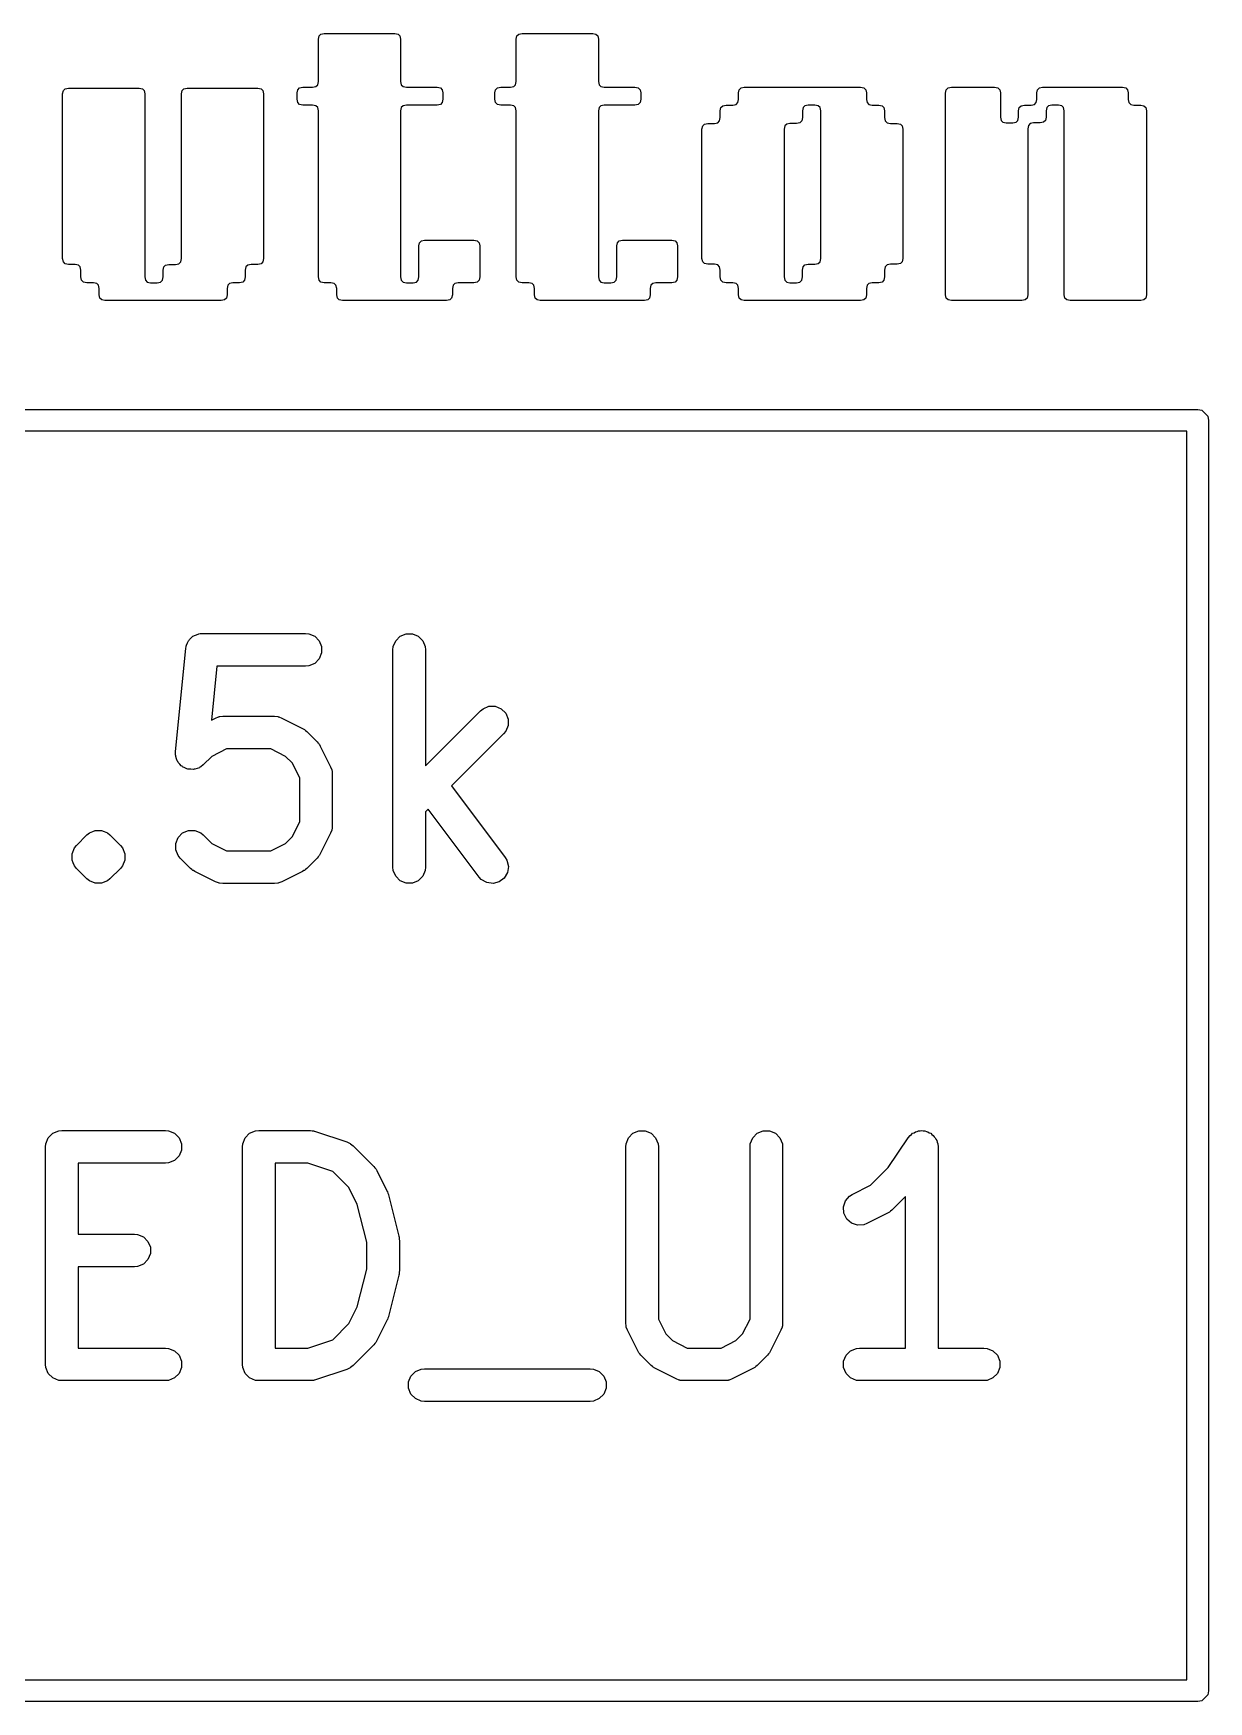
# Model space of a CAD drawing. Header units: millimetres. Extents: x 60 to 220, y -152 to -53.
# Drawn here: x 121.77 to 127.18, y -118.29 to -110.62 of the extents above; entities that cross this region are included whole.
import ezdxf

# ---------------------------------------------------------------- set-up
doc = ezdxf.new("R2010")
doc.units = ezdxf.units.MM
doc.layers.add('F.Silkscreen', color=41, linetype='CONTINUOUS', true_color=0xf2eda1)

msp = doc.modelspace()

# ---------------------------------------------------------------- linework, layer by layer
at = {"layer": 'F.Silkscreen', "linetype": 'CONTINUOUS'}
for p, q in [((123.08822, -110.626961), (123.096589, -110.618578)), ((123.096589, -110.618578), (123.111662, -110.615458)), ((123.111662, -110.615458), (123.436322, -110.615458)), ((123.436322, -110.615458), (123.451395, -110.618578)), ((123.451395, -110.618578), (123.459764, -110.626961)), ((123.99778, -110.626961), (124.006149, -110.618578)), ((124.006149, -110.618578), (124.021222, -110.615458)), ((124.021222, -110.615458), (124.345882, -110.615458)), ((124.345882, -110.615458), (124.360955, -110.618578)), ((124.360955, -110.618578), (124.369325, -110.626961)), ((123.085101, -110.64208), (123.08822, -110.626961)), ((123.085101, -110.836498), (123.085101, -110.64208)), ((123.459764, -110.626961), (123.462883, -110.64208)), ((123.462883, -110.64208), (123.462883, -110.836498)), ((123.994661, -110.64208), (123.99778, -110.626961)), ((123.994661, -110.836498), (123.994661, -110.64208)), ((124.369325, -110.626961), (124.372444, -110.64208)), ((124.372444, -110.64208), (124.372444, -110.836498)), ((123.073612, -110.86), (123.081982, -110.851617)), ((123.081982, -110.851617), (123.085101, -110.836498)), ((123.462883, -110.836498), (123.466002, -110.851617)), ((123.466002, -110.851617), (123.474372, -110.86)), ((123.983173, -110.86), (123.991542, -110.851617)), ((123.991542, -110.851617), (123.994661, -110.836498)), ((124.372444, -110.836498), (124.375563, -110.851617)), ((124.375563, -110.851617), (124.383932, -110.86)), ((121.90956, -110.89359), (121.912676, -110.878511)), ((121.90956, -111.651475), (121.90956, -110.89359)), ((121.912676, -110.878511), (121.921042, -110.870144)), ((121.921042, -110.870144), (121.936121, -110.867028)), ((121.936121, -110.867028), (122.26072, -110.867028)), ((122.26072, -110.867028), (122.275799, -110.870144)), ((122.275799, -110.870144), (122.284166, -110.878511)), ((122.284166, -110.878511), (122.287281, -110.89359)), ((122.287281, -110.89359), (122.287281, -111.735372)), ((122.455198, -110.89359), (122.458314, -110.878511)), ((122.455198, -111.651475), (122.455198, -110.89359)), ((122.458314, -110.878511), (122.466681, -110.870144)), ((122.466681, -110.870144), (122.48176, -110.867028)), ((122.48176, -110.867028), (122.806359, -110.867028)), ((122.806359, -110.867028), (122.821437, -110.870144)), ((122.821437, -110.870144), (122.829804, -110.878511)), ((122.829804, -110.878511), (122.83292, -110.89359)), ((122.83292, -110.89359), (122.83292, -111.651475)), ((122.987159, -110.88956), (122.990273, -110.874567)), ((122.987159, -110.918747), (122.987159, -110.88956)), ((122.990273, -110.933739), (122.987159, -110.918747)), ((122.990273, -110.874567), (122.998651, -110.866231)), ((122.998651, -110.866231), (123.013782, -110.86312)), ((123.013782, -110.86312), (123.058539, -110.86312)), ((123.058539, -110.86312), (123.073612, -110.86)), ((123.474372, -110.86), (123.489445, -110.86312)), ((123.489445, -110.86312), (123.630739, -110.86312)), ((123.630739, -110.86312), (123.64583, -110.866228)), ((123.64583, -110.866228), (123.654191, -110.874562)), ((123.654191, -110.874562), (123.657301, -110.88956)), ((123.657301, -110.918747), (123.654191, -110.933745)), ((123.657301, -110.88956), (123.657301, -110.918747)), ((123.89672, -110.88956), (123.899834, -110.874567)), ((123.89672, -110.918747), (123.89672, -110.88956)), ((123.899834, -110.933739), (123.89672, -110.918747)), ((123.899834, -110.874567), (123.908211, -110.866231)), ((123.908211, -110.866231), (123.923342, -110.86312)), ((123.923342, -110.86312), (123.9681, -110.86312)), ((123.9681, -110.86312), (123.983173, -110.86)), ((124.383932, -110.86), (124.399005, -110.86312)), ((124.399005, -110.86312), (124.5403, -110.86312)), ((124.5403, -110.86312), (124.55539, -110.866228)), ((124.55539, -110.866228), (124.563751, -110.874562)), ((124.563751, -110.874562), (124.566861, -110.88956)), ((124.566861, -110.918747), (124.563751, -110.933745)), ((124.566861, -110.88956), (124.566861, -110.918747)), ((125.013057, -110.933889), (125.016146, -110.919174)), ((125.016146, -110.889132), (125.019234, -110.874417)), ((125.016146, -110.919174), (125.016146, -110.889132)), ((125.019234, -110.874417), (125.027576, -110.866198)), ((125.027576, -110.866198), (125.042707, -110.86312)), ((125.042707, -110.86312), (125.577172, -110.86312)), ((125.577172, -110.86312), (125.592303, -110.866198)), ((125.592303, -110.866198), (125.600644, -110.874417)), ((125.600644, -110.874417), (125.603733, -110.889132)), ((125.603733, -110.889132), (125.603733, -110.919174)), ((125.603733, -110.919174), (125.606826, -110.933884)), ((125.967899, -110.889743), (125.971018, -110.874623)), ((125.967899, -111.817377), (125.967899, -110.889743)), ((125.971018, -110.874623), (125.979387, -110.86624)), ((125.979387, -110.86624), (125.99446, -110.86312)), ((125.99446, -110.86312), (126.193152, -110.86312)), ((126.193152, -110.86312), (126.208283, -110.866198)), ((126.208283, -110.866198), (126.216625, -110.874417)), ((126.216625, -110.874417), (126.219713, -110.889132)), ((126.219713, -110.889132), (126.219713, -111.00124)), ((126.384481, -110.933889), (126.387569, -110.919174)), ((126.387569, -110.889132), (126.390658, -110.874417)), ((126.387569, -110.919174), (126.387569, -110.889132)), ((126.390658, -110.874417), (126.398999, -110.866198)), ((126.398999, -110.866198), (126.414131, -110.86312)), ((126.414131, -110.86312), (126.780739, -110.86312)), ((126.780739, -110.86312), (126.79587, -110.866198)), ((126.79587, -110.866198), (126.804212, -110.874417)), ((126.804212, -110.874417), (126.807301, -110.889132)), ((126.807301, -110.889132), (126.807301, -110.919174)), ((126.807301, -110.919174), (126.810393, -110.933884)), ((122.998651, -110.942075), (122.990273, -110.933739)), ((123.013782, -110.945186), (122.998651, -110.942075)), ((123.058539, -110.945186), (123.013782, -110.945186)), ((123.073607, -110.94831), (123.058539, -110.945186)), ((123.081979, -110.95671), (123.073607, -110.94831)), ((123.085101, -110.971869), (123.081979, -110.95671)), ((123.085101, -111.73525), (123.085101, -110.971869)), ((123.466005, -110.95671), (123.462883, -110.971869)), ((123.462883, -110.971869), (123.462883, -111.73525)), ((123.474377, -110.94831), (123.466005, -110.95671)), ((123.489445, -110.945186), (123.474377, -110.94831)), ((123.630739, -110.945186), (123.489445, -110.945186)), ((123.64583, -110.942078), (123.630739, -110.945186)), ((123.654191, -110.933745), (123.64583, -110.942078)), ((123.908211, -110.942075), (123.899834, -110.933739)), ((123.923342, -110.945186), (123.908211, -110.942075)), ((123.9681, -110.945186), (123.923342, -110.945186)), ((123.983167, -110.94831), (123.9681, -110.945186)), ((123.991539, -110.95671), (123.983167, -110.94831)), ((123.994661, -110.971869), (123.991539, -110.95671)), ((123.994661, -111.73525), (123.994661, -110.971869)), ((124.375566, -110.95671), (124.372444, -110.971869)), ((124.372444, -110.971869), (124.372444, -111.73525)), ((124.383938, -110.94831), (124.375566, -110.95671)), ((124.399005, -110.945186), (124.383938, -110.94831)), ((124.5403, -110.945186), (124.399005, -110.945186)), ((124.55539, -110.942078), (124.5403, -110.945186)), ((124.563751, -110.933745), (124.55539, -110.942078)), ((124.929119, -111.018144), (124.932248, -111.002949)), ((124.932248, -110.97193), (124.935373, -110.95673)), ((124.932248, -111.002949), (124.932248, -110.97193)), ((124.935373, -110.95673), (124.943748, -110.948314)), ((124.943748, -110.948314), (124.95881, -110.945186)), ((124.95881, -110.945186), (124.989584, -110.945186)), ((124.989584, -110.945186), (125.004716, -110.942108)), ((125.004716, -110.942108), (125.013057, -110.933889)), ((125.30997, -111.002949), (125.306845, -111.018149)), ((125.313095, -110.95673), (125.30997, -110.97193)), ((125.30997, -110.97193), (125.30997, -111.002949)), ((125.32147, -110.948314), (125.313095, -110.95673)), ((125.336531, -110.945186), (125.32147, -110.948314)), ((125.367367, -110.945186), (125.336531, -110.945186)), ((125.382428, -110.948314), (125.367367, -110.945186)), ((125.390803, -110.95673), (125.382428, -110.948314)), ((125.393928, -110.97193), (125.390803, -110.95673)), ((125.393928, -111.650681), (125.393928, -110.97193)), ((125.606826, -110.933884), (125.615184, -110.942105)), ((125.615184, -110.942105), (125.630355, -110.945186)), ((125.630355, -110.945186), (125.66113, -110.945186)), ((125.66113, -110.945186), (125.676192, -110.948314)), ((125.676192, -110.948314), (125.684567, -110.95673)), ((125.684567, -110.95673), (125.687691, -110.97193)), ((125.687691, -110.97193), (125.687691, -111.002949)), ((125.687691, -111.002949), (125.690816, -111.018149)), ((126.219713, -111.00124), (126.222802, -111.015955)), ((126.300583, -111.015955), (126.303672, -111.00124)), ((126.303672, -110.971198), (126.30676, -110.956482)), ((126.303672, -111.00124), (126.303672, -110.971198)), ((126.30676, -110.956482), (126.315102, -110.948264)), ((126.315102, -110.948264), (126.330233, -110.945186)), ((126.330233, -110.945186), (126.361008, -110.945186)), ((126.361008, -110.945186), (126.376139, -110.942108)), ((126.376139, -110.942108), (126.384481, -110.933889)), ((126.429579, -111.00124), (126.42649, -111.015955)), ((126.432668, -110.956482), (126.429579, -110.971198)), ((126.429579, -110.971198), (126.429579, -111.00124)), ((126.441009, -110.948264), (126.432668, -110.956482)), ((126.45614, -110.945186), (126.441009, -110.948264)), ((126.486976, -110.945186), (126.45614, -110.945186)), ((126.502043, -110.94831), (126.486976, -110.945186)), ((126.510416, -110.95671), (126.502043, -110.94831)), ((126.513538, -110.971869), (126.510416, -110.95671)), ((126.513538, -111.817316), (126.513538, -110.971869)), ((126.810393, -110.933884), (126.818751, -110.942105)), ((126.818751, -110.942105), (126.833923, -110.945186)), ((126.833923, -110.945186), (126.864698, -110.945186)), ((126.864698, -110.945186), (126.879765, -110.94831)), ((126.879765, -110.94831), (126.888137, -110.95671)), ((126.888137, -110.95671), (126.891259, -110.971869)), ((126.891259, -110.971869), (126.891259, -111.817316)), ((124.84829, -111.056438), (124.851415, -111.041238)), ((124.84829, -111.650681), (124.84829, -111.056438)), ((124.851415, -111.041238), (124.85979, -111.032822)), ((124.85979, -111.032822), (124.874851, -111.029694)), ((124.874851, -111.029694), (124.905626, -111.029694)), ((124.905626, -111.029694), (124.920728, -111.026563)), ((124.920728, -111.026563), (124.929119, -111.018144)), ((125.229136, -111.041238), (125.226011, -111.056438)), ((125.226011, -111.056438), (125.226011, -111.735189)), ((125.237511, -111.032822), (125.229136, -111.041238)), ((125.252573, -111.029694), (125.237511, -111.032822)), ((125.283408, -111.029694), (125.252573, -111.029694)), ((125.29847, -111.026566), (125.283408, -111.029694)), ((125.306845, -111.018149), (125.29847, -111.026566)), ((125.690816, -111.018149), (125.699191, -111.026566)), ((125.699191, -111.026566), (125.714253, -111.029694)), ((125.714253, -111.029694), (125.745027, -111.029694)), ((125.745027, -111.029694), (125.760129, -111.032825)), ((125.760129, -111.032825), (125.768521, -111.041244)), ((125.768521, -111.041244), (125.77165, -111.056438)), ((125.77165, -111.056438), (125.77165, -111.650681)), ((126.222802, -111.015955), (126.231144, -111.024173)), ((126.231144, -111.024173), (126.246275, -111.027251)), ((126.246275, -111.027251), (126.27711, -111.027251)), ((126.27711, -111.027251), (126.292242, -111.024173)), ((126.292242, -111.024173), (126.300583, -111.015955)), ((126.348745, -111.038796), (126.345621, -111.053996)), ((126.345621, -111.053996), (126.345621, -111.817255)), ((126.35712, -111.03038), (126.348745, -111.038796)), ((126.372182, -111.027251), (126.35712, -111.03038)), ((126.403018, -111.027251), (126.372182, -111.027251)), ((126.418149, -111.024173), (126.403018, -111.027251)), ((126.42649, -111.015955), (126.418149, -111.024173)), ((123.546781, -111.59304), (123.549894, -111.578002)), ((123.546781, -111.735434), (123.546781, -111.59304)), ((123.549894, -111.578002), (123.558258, -111.569651)), ((123.558258, -111.569651), (123.573342, -111.56654)), ((123.573342, -111.56654), (123.8, -111.56654)), ((123.8, -111.56654), (123.815125, -111.569654)), ((123.815125, -111.569654), (123.823505, -111.578007)), ((123.823505, -111.578007), (123.826622, -111.59304)), ((123.826622, -111.59304), (123.826622, -111.735434)), ((124.456341, -111.59304), (124.459454, -111.578002)), ((124.456341, -111.735434), (124.456341, -111.59304)), ((124.459454, -111.578002), (124.467818, -111.569651)), ((124.467818, -111.569651), (124.482903, -111.56654)), ((124.482903, -111.56654), (124.70956, -111.56654)), ((124.70956, -111.56654), (124.724685, -111.569654)), ((124.724685, -111.569654), (124.733065, -111.578007)), ((124.733065, -111.578007), (124.736182, -111.59304)), ((124.736182, -111.59304), (124.736182, -111.735434)), ((121.912676, -111.666554), (121.90956, -111.651475)), ((121.921042, -111.674921), (121.912676, -111.666554)), ((121.936121, -111.678036), (121.921042, -111.674921)), ((121.966896, -111.678036), (121.936121, -111.678036)), ((121.982015, -111.681155), (121.966896, -111.678036)), ((121.990398, -111.689525), (121.982015, -111.681155)), ((121.993518, -111.704598), (121.990398, -111.689525)), ((122.37124, -111.704598), (122.374356, -111.689519)), ((122.374356, -111.689519), (122.382722, -111.681152)), ((122.382722, -111.681152), (122.397801, -111.678036)), ((122.397801, -111.678036), (122.428637, -111.678036)), ((122.428637, -111.678036), (122.443716, -111.674921)), ((122.443716, -111.674921), (122.452083, -111.666554)), ((122.452083, -111.666554), (122.455198, -111.651475)), ((122.752081, -111.689525), (122.748961, -111.704598)), ((122.760465, -111.681155), (122.752081, -111.689525)), ((122.775584, -111.678036), (122.760465, -111.681155)), ((122.806359, -111.678036), (122.775584, -111.678036)), ((122.821437, -111.674921), (122.806359, -111.678036)), ((122.829804, -111.666554), (122.821437, -111.674921)), ((122.83292, -111.651475), (122.829804, -111.666554)), ((124.851415, -111.665881), (124.84829, -111.650681)), ((124.85979, -111.674298), (124.851415, -111.665881)), ((124.874851, -111.677426), (124.85979, -111.674298)), ((124.905626, -111.677426), (124.874851, -111.677426)), ((124.920728, -111.680557), (124.905626, -111.677426)), ((124.929119, -111.688976), (124.920728, -111.680557)), ((124.932248, -111.70417), (124.929119, -111.688976)), ((125.30997, -111.70417), (125.313095, -111.68897)), ((125.313095, -111.68897), (125.32147, -111.680554)), ((125.32147, -111.680554), (125.336531, -111.677426)), ((125.336531, -111.677426), (125.367367, -111.677426)), ((125.367367, -111.677426), (125.382428, -111.674298)), ((125.382428, -111.674298), (125.390803, -111.665881)), ((125.390803, -111.665881), (125.393928, -111.650681)), ((125.690816, -111.68897), (125.687691, -111.70417)), ((125.699191, -111.680554), (125.690816, -111.68897)), ((125.714253, -111.677426), (125.699191, -111.680554)), ((125.745027, -111.677426), (125.714253, -111.677426)), ((125.760129, -111.674295), (125.745027, -111.677426)), ((125.768521, -111.665876), (125.760129, -111.674295)), ((125.77165, -111.650681), (125.768521, -111.665876)), ((121.993518, -111.735372), (121.993518, -111.704598)), ((121.996634, -111.750451), (121.993518, -111.735372)), ((122.005001, -111.758818), (121.996634, -111.750451)), ((122.02008, -111.761934), (122.005001, -111.758818)), ((122.050854, -111.761934), (122.02008, -111.761934)), ((122.065986, -111.765012), (122.050854, -111.761934)), ((122.074327, -111.77323), (122.065986, -111.765012)), ((122.077416, -111.787946), (122.074327, -111.77323)), ((122.287281, -111.735372), (122.290397, -111.750451)), ((122.290397, -111.750451), (122.298764, -111.758818)), ((122.298764, -111.758818), (122.313843, -111.761934)), ((122.313843, -111.761934), (122.344678, -111.761934)), ((122.344678, -111.761934), (122.359757, -111.758818)), ((122.359757, -111.758818), (122.368124, -111.750451)), ((122.368124, -111.750451), (122.37124, -111.735372)), ((122.37124, -111.735372), (122.37124, -111.704598)), ((122.668153, -111.77323), (122.665064, -111.787946)), ((122.676494, -111.765012), (122.668153, -111.77323)), ((122.691625, -111.761934), (122.676494, -111.765012)), ((122.7224, -111.761934), (122.691625, -111.761934)), ((122.737479, -111.758818), (122.7224, -111.761934)), ((122.745846, -111.750451), (122.737479, -111.758818)), ((122.748961, -111.735372), (122.745846, -111.750451)), ((122.748961, -111.704598), (122.748961, -111.735372)), ((123.088223, -111.75041), (123.085101, -111.73525)), ((123.096595, -111.75881), (123.088223, -111.75041)), ((123.111662, -111.761934), (123.096595, -111.75881)), ((123.142437, -111.761934), (123.111662, -111.761934)), ((123.157608, -111.765015), (123.142437, -111.761934)), ((123.165966, -111.773236), (123.157608, -111.765015)), ((123.169059, -111.787946), (123.165966, -111.773236)), ((123.462883, -111.73525), (123.466005, -111.75041)), ((123.466005, -111.75041), (123.474377, -111.75881)), ((123.474377, -111.75881), (123.489445, -111.761934)), ((123.489445, -111.761934), (123.520219, -111.761934)), ((123.520219, -111.761934), (123.535304, -111.758822)), ((123.535304, -111.758822), (123.543668, -111.750472)), ((123.543668, -111.750472), (123.546781, -111.735434)), ((123.703803, -111.77323), (123.700715, -111.787946)), ((123.712145, -111.765012), (123.703803, -111.77323)), ((123.727276, -111.761934), (123.712145, -111.765012)), ((123.8, -111.761934), (123.727276, -111.761934)), ((123.815125, -111.758819), (123.8, -111.761934)), ((123.823505, -111.750466), (123.815125, -111.758819)), ((123.826622, -111.735434), (123.823505, -111.750466)), ((123.997783, -111.75041), (123.994661, -111.73525)), ((124.006155, -111.75881), (123.997783, -111.75041)), ((124.021222, -111.761934), (124.006155, -111.75881)), ((124.051997, -111.761934), (124.021222, -111.761934)), ((124.067169, -111.765015), (124.051997, -111.761934)), ((124.075527, -111.773236), (124.067169, -111.765015)), ((124.07862, -111.787946), (124.075527, -111.773236)), ((124.372444, -111.73525), (124.375566, -111.75041)), ((124.375566, -111.75041), (124.383938, -111.75881)), ((124.383938, -111.75881), (124.399005, -111.761934)), ((124.399005, -111.761934), (124.42978, -111.761934)), ((124.42978, -111.761934), (124.444864, -111.758822)), ((124.444864, -111.758822), (124.453228, -111.750472)), ((124.453228, -111.750472), (124.456341, -111.735434)), ((124.613364, -111.77323), (124.610275, -111.787946)), ((124.621705, -111.765012), (124.613364, -111.77323)), ((124.636837, -111.761934), (124.621705, -111.765012)), ((124.70956, -111.761934), (124.636837, -111.761934)), ((124.724685, -111.758819), (124.70956, -111.761934)), ((124.733065, -111.750466), (124.724685, -111.758819)), ((124.736182, -111.735434), (124.733065, -111.750466)), ((124.932248, -111.735189), (124.932248, -111.70417)), ((124.935373, -111.750389), (124.932248, -111.735189)), ((124.943748, -111.758806), (124.935373, -111.750389)), ((124.95881, -111.761934), (124.943748, -111.758806)), ((124.989584, -111.761934), (124.95881, -111.761934)), ((125.004716, -111.765012), (124.989584, -111.761934)), ((125.013057, -111.77323), (125.004716, -111.765012)), ((125.016146, -111.787946), (125.013057, -111.77323)), ((125.226011, -111.735189), (125.229136, -111.750389)), ((125.229136, -111.750389), (125.237511, -111.758806)), ((125.237511, -111.758806), (125.252573, -111.761934)), ((125.252573, -111.761934), (125.283408, -111.761934)), ((125.283408, -111.761934), (125.29847, -111.758806)), ((125.29847, -111.758806), (125.306845, -111.750389)), ((125.306845, -111.750389), (125.30997, -111.735189)), ((125.30997, -111.735189), (125.30997, -111.70417)), ((125.606826, -111.773236), (125.603733, -111.787946)), ((125.615184, -111.765015), (125.606826, -111.773236)), ((125.630355, -111.761934), (125.615184, -111.765015)), ((125.66113, -111.761934), (125.630355, -111.761934)), ((125.676192, -111.758806), (125.66113, -111.761934)), ((125.684567, -111.750389), (125.676192, -111.758806)), ((125.687691, -111.735189), (125.684567, -111.750389)), ((125.687691, -111.70417), (125.687691, -111.735189)), ((122.077416, -111.817988), (122.077416, -111.787946)), ((122.080508, -111.832697), (122.077416, -111.817988)), ((122.088866, -111.840918), (122.080508, -111.832697)), ((122.104038, -111.844), (122.088866, -111.840918)), ((122.638442, -111.844), (122.104038, -111.844)), ((122.653613, -111.840918), (122.638442, -111.844)), ((122.661971, -111.832697), (122.653613, -111.840918)), ((122.665064, -111.817988), (122.661971, -111.832697)), ((122.665064, -111.787946), (122.665064, -111.817988)), ((123.169059, -111.817988), (123.169059, -111.787946)), ((123.172148, -111.832703), (123.169059, -111.817988)), ((123.180489, -111.840921), (123.172148, -111.832703)), ((123.195621, -111.844), (123.180489, -111.840921)), ((123.674153, -111.844), (123.195621, -111.844)), ((123.689285, -111.840921), (123.674153, -111.844)), ((123.697626, -111.832703), (123.689285, -111.840921)), ((123.700715, -111.817988), (123.697626, -111.832703)), ((123.700715, -111.787946), (123.700715, -111.817988)), ((124.07862, -111.817988), (124.07862, -111.787946)), ((124.081708, -111.832703), (124.07862, -111.817988)), ((124.09005, -111.840921), (124.081708, -111.832703)), ((124.105181, -111.844), (124.09005, -111.840921)), ((124.583714, -111.844), (124.105181, -111.844)), ((124.598845, -111.840921), (124.583714, -111.844)), ((124.607187, -111.832703), (124.598845, -111.840921)), ((124.610275, -111.817988), (124.607187, -111.832703)), ((124.610275, -111.787946), (124.610275, -111.817988)), ((125.016146, -111.817988), (125.016146, -111.787946)), ((125.019234, -111.832703), (125.016146, -111.817988)), ((125.027576, -111.840921), (125.019234, -111.832703)), ((125.042707, -111.844), (125.027576, -111.840921)), ((125.577172, -111.844), (125.042707, -111.844)), ((125.592303, -111.840921), (125.577172, -111.844)), ((125.600644, -111.832703), (125.592303, -111.840921)), ((125.603733, -111.817988), (125.600644, -111.832703)), ((125.603733, -111.787946), (125.603733, -111.817988)), ((125.971018, -111.832496), (125.967899, -111.817377)), ((125.979387, -111.840879), (125.971018, -111.832496)), ((125.99446, -111.844), (125.979387, -111.840879)), ((126.319059, -111.844), (125.99446, -111.844)), ((126.334121, -111.840871), (126.319059, -111.844)), ((126.342496, -111.832455), (126.334121, -111.840871)), ((126.345621, -111.817255), (126.342496, -111.832455)), ((126.516659, -111.832476), (126.513538, -111.817316)), ((126.525032, -111.840875), (126.516659, -111.832476)), ((126.540099, -111.844), (126.525032, -111.840875)), ((126.864698, -111.844), (126.540099, -111.844)), ((126.879765, -111.840875), (126.864698, -111.844)), ((126.888137, -111.832476), (126.879765, -111.840875)), ((126.891259, -111.817316), (126.888137, -111.832476)), ((116.586, -112.345), (127.127, -112.345)), ((127.127, -112.345), (127.146134, -112.348806)), ((127.146134, -112.348806), (127.173194, -112.375866)), ((127.173194, -112.375866), (127.177, -112.395)), ((127.077, -112.445), (116.636, -112.445)), ((127.077, -118.187), (127.077, -112.445)), ((127.177, -112.395), (127.177, -118.237)), ((122.512048, -113.386213), (122.514972, -113.383822)), ((122.514972, -113.383822), (122.525469, -113.380654)), ((122.525469, -113.380654), (122.535596, -113.37646)), ((122.535596, -113.37646), (122.541201, -113.375907)), ((122.541201, -113.375907), (122.542988, -113.375369)), ((122.542988, -113.375369), (122.544816, -113.375551)), ((122.544816, -113.375551), (122.550228, -113.375019)), ((122.550228, -113.375019), (123.026418, -113.375019)), ((123.026418, -113.375019), (123.04105, -113.37646)), ((123.04105, -113.37646), (123.068086, -113.387659)), ((123.460941, -113.387659), (123.487977, -113.37646)), ((123.487977, -113.37646), (123.517241, -113.37646)), ((123.517241, -113.37646), (123.544277, -113.387659)), ((122.427981, -113.918746), (122.4756, -113.442556)), ((122.4756, -113.442556), (122.476669, -113.437223)), ((122.476669, -113.435387), (122.477382, -113.433664)), ((122.476669, -113.437223), (122.476669, -113.435387)), ((122.477382, -113.433664), (122.47849, -113.42814)), ((122.47849, -113.42814), (122.483672, -113.41848)), ((122.483672, -113.41848), (122.487868, -113.408351)), ((122.487868, -113.408351), (122.490539, -113.405679)), ((122.490539, -113.405679), (122.492324, -113.402353)), ((122.492324, -113.402353), (122.500806, -113.395412)), ((122.500806, -113.395412), (122.50856, -113.387659)), ((122.50856, -113.387659), (122.512048, -113.386213)), ((123.068086, -113.387659), (123.088778, -113.408351)), ((123.088778, -113.408351), (123.099977, -113.435387)), ((123.099977, -113.435387), (123.099977, -113.464651)), ((123.427609, -113.450019), (123.42905, -113.435387)), ((123.427609, -114.450019), (123.427609, -113.450019)), ((123.42905, -113.435387), (123.440249, -113.408351)), ((123.440249, -113.408351), (123.460941, -113.387659)), ((123.544277, -113.387659), (123.564969, -113.408351)), ((123.564969, -113.408351), (123.576168, -113.435387)), ((123.576168, -113.435387), (123.577609, -113.450019)), ((123.577609, -113.450019), (123.577609, -113.983238)), ((122.618102, -113.525019), (122.593283, -113.773209)), ((123.026418, -113.525019), (122.618102, -113.525019)), ((123.04105, -113.523578), (123.026418, -113.525019)), ((123.068086, -113.512379), (123.04105, -113.523578)), ((123.088778, -113.491687), (123.068086, -113.512379)), ((123.099977, -113.464651), (123.088778, -113.491687)), ((122.593283, -113.773209), (122.611925, -113.763889)), ((122.611925, -113.763889), (122.625656, -113.758634)), ((122.625656, -113.758634), (122.628345, -113.758442)), ((122.628345, -113.758442), (122.630834, -113.757412)), ((122.630834, -113.757412), (122.645466, -113.755971)), ((122.645466, -113.755971), (122.883561, -113.755971)), ((122.883561, -113.755971), (122.898193, -113.757412)), ((122.898193, -113.757412), (122.900682, -113.758443)), ((122.900682, -113.758443), (122.90337, -113.758634)), ((122.90337, -113.758634), (122.917102, -113.763889)), ((122.917102, -113.763889), (123.01234, -113.811508)), ((123.577609, -113.983238), (123.830528, -113.730319)), ((123.830528, -113.730319), (123.841893, -113.720992)), ((123.841893, -113.720992), (123.868929, -113.709793)), ((123.868929, -113.709793), (123.898192, -113.709793)), ((123.898192, -113.709793), (123.925228, -113.720992)), ((123.925228, -113.720992), (123.945921, -113.741685)), ((123.945921, -113.741685), (123.95712, -113.768721)), ((123.95712, -113.768721), (123.95712, -113.797984)), ((123.01234, -113.811508), (123.018639, -113.815472)), ((123.018639, -113.815472), (123.020467, -113.81623)), ((123.020467, -113.81623), (123.022523, -113.817918)), ((123.022523, -113.817918), (123.024783, -113.81934)), ((123.024783, -113.81934), (123.026082, -113.820838)), ((123.026082, -113.820838), (123.031832, -113.825557)), ((123.031832, -113.825557), (123.079451, -113.873176)), ((123.936594, -113.836385), (123.696875, -114.076103)), ((123.945921, -113.82502), (123.936594, -113.836385)), ((123.95712, -113.797984), (123.945921, -113.82502)), ((122.427959, -113.933449), (122.427981, -113.918746)), ((122.663171, -113.905971), (122.594655, -113.940229)), ((122.865856, -113.905971), (122.663171, -113.905971)), ((122.934372, -113.940229), (122.865856, -113.905971)), ((123.079451, -113.873176), (123.084169, -113.878925)), ((123.084169, -113.878925), (123.085668, -113.880225)), ((123.085668, -113.880225), (123.087089, -113.882484)), ((123.087089, -113.882484), (123.088778, -113.884541)), ((123.088778, -113.884541), (123.089535, -113.886368)), ((123.089535, -113.886368), (123.0935, -113.892668)), ((123.0935, -113.892668), (123.141119, -113.987906)), ((122.42905, -113.937064), (122.427959, -113.933449)), ((122.42905, -113.94084), (122.42905, -113.937064)), ((122.433244, -113.950965), (122.42905, -113.94084)), ((122.436412, -113.961465), (122.433244, -113.950965)), ((122.438803, -113.964388), (122.436412, -113.961465)), ((122.440249, -113.967877), (122.438803, -113.964388)), ((122.448002, -113.97563), (122.440249, -113.967877)), ((122.454943, -113.984113), (122.448002, -113.97563)), ((122.458269, -113.985897), (122.454943, -113.984113)), ((122.460941, -113.988569), (122.458269, -113.985897)), ((122.471068, -113.992764), (122.460941, -113.988569)), ((122.48073, -113.997947), (122.471068, -113.992764)), ((122.484489, -113.998322), (122.48073, -113.997947)), ((122.487978, -113.999768), (122.484489, -113.998322)), ((122.527365, -113.995573), (122.51724, -113.999768)), ((122.537865, -113.992406), (122.527365, -113.995573)), ((122.540788, -113.990014), (122.537865, -113.992406)), ((122.544277, -113.988569), (122.540788, -113.990014)), ((122.555642, -113.979242), (122.544277, -113.988569)), ((122.594655, -113.940229), (122.555642, -113.979242)), ((122.964779, -113.970636), (122.934372, -113.940229)), ((122.999037, -114.039152), (122.964779, -113.970636)), ((123.141119, -113.987906), (123.146374, -114.001637)), ((122.498939, -113.999768), (122.487978, -113.999768)), ((122.509849, -114.000859), (122.498939, -113.999768)), ((122.513465, -113.999768), (122.509849, -114.000859)), ((122.51724, -113.999768), (122.513465, -113.999768)), ((122.999037, -114.241837), (122.999037, -114.039152)), ((123.146374, -114.001637), (123.146565, -114.004326)), ((123.146565, -114.004326), (123.147596, -114.006815)), ((123.147596, -114.006815), (123.149037, -114.021447)), ((123.149037, -114.021447), (123.149037, -114.259542)), ((123.696875, -114.076103), (123.943561, -114.405019)), ((123.589732, -114.183246), (123.577609, -114.19537)), ((123.577609, -114.19537), (123.577609, -114.450019)), ((123.823561, -114.495019), (123.589732, -114.183246)), ((121.973385, -114.349368), (122.021004, -114.301748)), ((122.021004, -114.301748), (122.03237, -114.29242)), ((122.03237, -114.29242), (122.032371, -114.292419)), ((122.032371, -114.292419), (122.048208, -114.285859)), ((122.048208, -114.285859), (122.059406, -114.281221)), ((122.059406, -114.281221), (122.088669, -114.281221)), ((122.088669, -114.281221), (122.08867, -114.281221)), ((122.08867, -114.281221), (122.099868, -114.285859)), ((122.099868, -114.285859), (122.115705, -114.292419)), ((122.115705, -114.292419), (122.115706, -114.29242)), ((122.115706, -114.29242), (122.127072, -114.301748)), ((122.127072, -114.301748), (122.17469, -114.349367)), ((122.440249, -114.313112), (122.460942, -114.292419)), ((122.460942, -114.292419), (122.487978, -114.281221)), ((122.487978, -114.281221), (122.517241, -114.281221)), ((122.517241, -114.281221), (122.544277, -114.29242)), ((122.544277, -114.29242), (122.555643, -114.301748)), ((122.555643, -114.301748), (122.594655, -114.340761)), ((122.964778, -114.310353), (122.999037, -114.241837)), ((123.141119, -114.293083), (123.0935, -114.388321)), ((123.146374, -114.279352), (123.141119, -114.293083)), ((123.146565, -114.276662), (123.146374, -114.279352)), ((123.147596, -114.274174), (123.146565, -114.276662)), ((123.149037, -114.259542), (123.147596, -114.274174)), ((121.95286, -114.387769), (121.964058, -114.360733)), ((121.964058, -114.360733), (121.973385, -114.349368)), ((122.17469, -114.349367), (122.184018, -114.360733)), ((122.184018, -114.360733), (122.19517, -114.387659)), ((122.42905, -114.340148), (122.440249, -114.313112)), ((122.42905, -114.369411), (122.42905, -114.340148)), ((122.440248, -114.396447), (122.42905, -114.369411)), ((122.594655, -114.340761), (122.663171, -114.375019)), ((122.663171, -114.375019), (122.865856, -114.375019)), ((122.865856, -114.375019), (122.934371, -114.340761)), ((122.934371, -114.340761), (122.964778, -114.310353)), ((121.95286, -114.417032), (121.95286, -114.387769)), ((121.957897, -114.429191), (121.95286, -114.417032)), ((121.964059, -114.444068), (121.957897, -114.429191)), ((121.973386, -114.455433), (121.964059, -114.444068)), ((122.021005, -114.503052), (121.973386, -114.455433)), ((122.17469, -114.455433), (122.127071, -114.503052)), ((122.184017, -114.444068), (122.17469, -114.455433)), ((122.195216, -114.417032), (122.184017, -114.444068)), ((122.19517, -114.387659), (122.195216, -114.387769)), ((122.195216, -114.387769), (122.195216, -114.417032)), ((122.449575, -114.407812), (122.440248, -114.396447)), ((122.497194, -114.455432), (122.449575, -114.407812)), ((122.502943, -114.46015), (122.497194, -114.455432)), ((123.031833, -114.455432), (123.026083, -114.46015)), ((123.079451, -114.407813), (123.031833, -114.455432)), ((123.084169, -114.402063), (123.079451, -114.407813)), ((123.085668, -114.400764), (123.084169, -114.402063)), ((123.087089, -114.398505), (123.085668, -114.400764)), ((123.088779, -114.396447), (123.087089, -114.398505)), ((123.089536, -114.394617), (123.088779, -114.396447)), ((123.0935, -114.388321), (123.089536, -114.394617)), ((123.42905, -114.464651), (123.427609, -114.450019)), ((123.577609, -114.450019), (123.576168, -114.464651)), ((123.943561, -114.405019), (123.951188, -114.417589)), ((123.951188, -114.417589), (123.95845, -114.445938)), ((123.95845, -114.445938), (123.954311, -114.474906)), ((122.03237, -114.512379), (122.021005, -114.503052)), ((122.059406, -114.523578), (122.03237, -114.512379)), ((122.059407, -114.523578), (122.059406, -114.523578)), ((122.088669, -114.523578), (122.059407, -114.523578)), ((122.08867, -114.523578), (122.088669, -114.523578)), ((122.115706, -114.512379), (122.08867, -114.523578)), ((122.127071, -114.503052), (122.115706, -114.512379)), ((122.504244, -114.46165), (122.502943, -114.46015)), ((122.506503, -114.463072), (122.504244, -114.46165)), ((122.50856, -114.46476), (122.506503, -114.463072)), ((122.510387, -114.465517), (122.50856, -114.46476)), ((122.516687, -114.469482), (122.510387, -114.465517)), ((122.611925, -114.517101), (122.516687, -114.469482)), ((122.625656, -114.522356), (122.611925, -114.517101)), ((122.628345, -114.522547), (122.625656, -114.522356)), ((122.630834, -114.523578), (122.628345, -114.522547)), ((122.645466, -114.525019), (122.630834, -114.523578)), ((122.883561, -114.525019), (122.645466, -114.525019)), ((122.898193, -114.523578), (122.883561, -114.525019)), ((122.900682, -114.522546), (122.898193, -114.523578)), ((122.90337, -114.522356), (122.900682, -114.522546)), ((122.917102, -114.517101), (122.90337, -114.522356)), ((123.01234, -114.469482), (122.917102, -114.517101)), ((123.018639, -114.465517), (123.01234, -114.469482)), ((123.020467, -114.46476), (123.018639, -114.465517)), ((123.022523, -114.463072), (123.020467, -114.46476)), ((123.024783, -114.46165), (123.022523, -114.463072)), ((123.026083, -114.46015), (123.024783, -114.46165)), ((123.440249, -114.491687), (123.42905, -114.464651)), ((123.460941, -114.512379), (123.440249, -114.491687)), ((123.487977, -114.523578), (123.460941, -114.512379)), ((123.517241, -114.523578), (123.487977, -114.523578)), ((123.544277, -114.512379), (123.517241, -114.523578)), ((123.564969, -114.491687), (123.544277, -114.512379)), ((123.576168, -114.464651), (123.564969, -114.491687)), ((123.833493, -114.50586), (123.823561, -114.495019)), ((123.858674, -114.52077), (123.833493, -114.50586)), ((123.887643, -114.524908), (123.858674, -114.52077)), ((123.915991, -114.517646), (123.887643, -114.524908)), ((123.939402, -114.500087), (123.915991, -114.517646)), ((123.954311, -114.474906), (123.939402, -114.500087)), ((121.843564, -115.694351), (121.864256, -115.673659)), ((121.864256, -115.673659), (121.891292, -115.66246)), ((121.891292, -115.66246), (121.905924, -115.661019)), ((121.905924, -115.661019), (122.382114, -115.661019)), ((122.382114, -115.661019), (122.396746, -115.66246)), ((122.396746, -115.66246), (122.423782, -115.673659)), ((122.423782, -115.673659), (122.444474, -115.694351)), ((122.748326, -115.694351), (122.769018, -115.673659)), ((122.769018, -115.673659), (122.796054, -115.66246)), ((122.796054, -115.66246), (122.810686, -115.661019)), ((122.810686, -115.661019), (123.048781, -115.661019)), ((123.048781, -115.661019), (123.056186, -115.661748)), ((123.056186, -115.661748), (123.058161, -115.661608)), ((123.058161, -115.661608), (123.060758, -115.662198)), ((123.060758, -115.662198), (123.063413, -115.66246)), ((123.063413, -115.66246), (123.065244, -115.663218)), ((123.065244, -115.663218), (123.072498, -115.664868)), ((123.072498, -115.664868), (123.215355, -115.712487)), ((124.510231, -115.694351), (124.530923, -115.673659)), ((124.530923, -115.673659), (124.557959, -115.66246)), ((124.557959, -115.66246), (124.587223, -115.66246)), ((124.587223, -115.66246), (124.614259, -115.673659)), ((124.614259, -115.673659), (124.634951, -115.694351)), ((125.081659, -115.694351), (125.102351, -115.673659)), ((125.102351, -115.673659), (125.129387, -115.66246)), ((125.129387, -115.66246), (125.158651, -115.66246)), ((125.158651, -115.66246), (125.185687, -115.673659)), ((125.185687, -115.673659), (125.206379, -115.694351)), ((125.795996, -115.694299), (125.805217, -115.683041)), ((125.805217, -115.683041), (125.811386, -115.678909)), ((125.811386, -115.678909), (125.816637, -115.673659)), ((125.816637, -115.673659), (125.823426, -115.670846)), ((125.823426, -115.670846), (125.829532, -115.666758)), ((125.829532, -115.666758), (125.836812, -115.665301)), ((125.836812, -115.665301), (125.843673, -115.66246)), ((125.843673, -115.66246), (125.851021, -115.66246)), ((125.851021, -115.66246), (125.858226, -115.661019)), ((125.858226, -115.661019), (125.86551, -115.66246)), ((125.86551, -115.66246), (125.872937, -115.66246)), ((125.872937, -115.66246), (125.879725, -115.665272)), ((125.879725, -115.665272), (125.886934, -115.666698)), ((125.886934, -115.666698), (125.893113, -115.670817)), ((125.893113, -115.670817), (125.899973, -115.673659)), ((125.899973, -115.673659), (125.905166, -115.678852)), ((125.905166, -115.678852), (125.911283, -115.68293)), ((125.911283, -115.68293), (125.915416, -115.689102)), ((121.830924, -115.736019), (121.832365, -115.721387)), ((121.830924, -116.736019), (121.830924, -115.736019)), ((121.832365, -115.721387), (121.843564, -115.694351)), ((122.444474, -115.694351), (122.455673, -115.721387)), ((122.455673, -115.750651), (122.444474, -115.777687)), ((122.455673, -115.721387), (122.455673, -115.750651)), ((122.735686, -115.736019), (122.737127, -115.721387)), ((122.735686, -116.736019), (122.735686, -115.736019)), ((122.737127, -115.721387), (122.748326, -115.694351)), ((123.215355, -115.712487), (123.22878, -115.718481)), ((123.22878, -115.718481), (123.230815, -115.720246)), ((123.230815, -115.720246), (123.233306, -115.721278)), ((123.233306, -115.721278), (123.244671, -115.730605)), ((123.244671, -115.730605), (123.339909, -115.825843)), ((124.497591, -115.736019), (124.499032, -115.721387)), ((124.497591, -116.545542), (124.497591, -115.736019)), ((124.499032, -115.721387), (124.510231, -115.694351)), ((124.634951, -115.694351), (124.64615, -115.721387)), ((124.64615, -115.721387), (124.647591, -115.736019)), ((124.647591, -115.736019), (124.647591, -116.527837)), ((125.069019, -115.736019), (125.07046, -115.721387)), ((125.069019, -116.527837), (125.069019, -115.736019)), ((125.07046, -115.721387), (125.081659, -115.694351)), ((125.206379, -115.694351), (125.217578, -115.721387)), ((125.217578, -115.721387), (125.219019, -115.736019)), ((125.219019, -115.736019), (125.219019, -116.545542)), ((125.704781, -115.831096), (125.795901, -115.694416)), ((125.795901, -115.694416), (125.795935, -115.694373)), ((125.795935, -115.694373), (125.795945, -115.694351)), ((125.795945, -115.694351), (125.795996, -115.694299)), ((125.915416, -115.689102), (125.920665, -115.694351)), ((125.920665, -115.694351), (125.923476, -115.701138)), ((125.923476, -115.701138), (125.927566, -115.707245)), ((125.927566, -115.707245), (125.929022, -115.714526)), ((125.929022, -115.714526), (125.931864, -115.721387)), ((125.931864, -115.721387), (125.933289, -115.735863)), ((125.933289, -115.735863), (125.933305, -115.73594)), ((125.933305, -115.73594), (125.933299, -115.735966)), ((125.933299, -115.735966), (125.933305, -115.736019)), ((125.933305, -115.736019), (125.933305, -116.661019)), ((122.382114, -115.811019), (121.980924, -115.811019)), ((121.980924, -115.811019), (121.980924, -116.137209)), ((122.396746, -115.809578), (122.382114, -115.811019)), ((122.423782, -115.798379), (122.396746, -115.809578)), ((122.444474, -115.777687), (122.423782, -115.798379)), ((123.036611, -115.811019), (122.885686, -115.811019)), ((122.885686, -115.811019), (122.885686, -116.661019)), ((123.151124, -115.84919), (123.036611, -115.811019)), ((123.339909, -115.825843), (123.344629, -115.831593)), ((123.344629, -115.831593), (123.346126, -115.832892)), ((123.346126, -115.832892), (123.347545, -115.835146)), ((123.347545, -115.835146), (123.349237, -115.837208)), ((123.349237, -115.837208), (123.349995, -115.83904)), ((123.349995, -115.83904), (123.353958, -115.845335)), ((125.623402, -115.912475), (125.704781, -115.831096)), ((123.225237, -115.923303), (123.151124, -115.84919)), ((123.353958, -115.845335), (123.401577, -115.940573)), ((125.53905, -115.954651), (125.623402, -115.912475)), ((123.26373, -116.00029), (123.225237, -115.923303)), ((123.401577, -115.940573), (123.401986, -115.941642)), ((123.401986, -115.941642), (123.402309, -115.942078)), ((123.402309, -115.942078), (123.404495, -115.948197)), ((123.404495, -115.948197), (123.406832, -115.954304)), ((123.406832, -115.954304), (123.40687, -115.954844)), ((123.40687, -115.954844), (123.407256, -115.955924)), ((123.407256, -115.955924), (123.454875, -116.1464)), ((125.49818, -116.012352), (125.507434, -115.984591)), ((125.507434, -115.984591), (125.526607, -115.962483)), ((125.526607, -115.962483), (125.53905, -115.954651)), ((125.783305, -115.964704), (125.720862, -116.027147)), ((125.783305, -116.661019), (125.783305, -115.964704)), ((123.307114, -116.173824), (123.26373, -116.00029)), ((125.500254, -116.041542), (125.49818, -116.012352)), ((125.513341, -116.067717), (125.500254, -116.041542)), ((125.535449, -116.08689), (125.513341, -116.067717)), ((125.70137, -116.041196), (125.606132, -116.088815)), ((125.707669, -116.037231), (125.70137, -116.041196)), ((125.709497, -116.036474), (125.707669, -116.037231)), ((125.711553, -116.034785), (125.709497, -116.036474)), ((125.713813, -116.033364), (125.711553, -116.034785)), ((125.715112, -116.031865), (125.713813, -116.033364)), ((125.720862, -116.027147), (125.715112, -116.031865)), ((121.980924, -116.137209), (122.239257, -116.137209)), ((122.239257, -116.137209), (122.253889, -116.13865)), ((122.253889, -116.13865), (122.280925, -116.149849)), ((123.454875, -116.1464), (123.45525, -116.148936)), ((125.56321, -116.096144), (125.535449, -116.08689)), ((125.5924, -116.09407), (125.56321, -116.096144)), ((125.606132, -116.088815), (125.5924, -116.09407)), ((122.280925, -116.149849), (122.301617, -116.170541)), ((122.301617, -116.170541), (122.312816, -116.197577)), ((122.312816, -116.197577), (122.312816, -116.226841)), ((123.307114, -116.298213), (123.307114, -116.173824)), ((123.45525, -116.148936), (123.455673, -116.149958)), ((123.455673, -116.149958), (123.456215, -116.15547)), ((123.456215, -116.15547), (123.457025, -116.160944)), ((123.457025, -116.160944), (123.456862, -116.162036)), ((123.456862, -116.162036), (123.457114, -116.16459)), ((123.457114, -116.16459), (123.457114, -116.307447)), ((122.239257, -116.287209), (121.980924, -116.287209)), ((121.980924, -116.287209), (121.980924, -116.661019)), ((122.253889, -116.285768), (122.239257, -116.287209)), ((122.280925, -116.274569), (122.253889, -116.285768)), ((122.301617, -116.253877), (122.280925, -116.274569)), ((122.312816, -116.226841), (122.301617, -116.253877)), ((123.26373, -116.471747), (123.307114, -116.298213)), ((123.454875, -116.325637), (123.407256, -116.516113)), ((123.45525, -116.3231), (123.454875, -116.325637)), ((123.455673, -116.322079), (123.45525, -116.3231)), ((123.456215, -116.316566), (123.455673, -116.322079)), ((123.457025, -116.311093), (123.456215, -116.316566)), ((123.457114, -116.307447), (123.456862, -116.31)), ((123.456862, -116.31), (123.457025, -116.311093)), ((123.225236, -116.548734), (123.26373, -116.471747)), ((123.401986, -116.530394), (123.401577, -116.531464)), ((123.402309, -116.529959), (123.401986, -116.530394)), ((123.404501, -116.523822), (123.402309, -116.529959)), ((123.406832, -116.517733), (123.404501, -116.523822)), ((123.40687, -116.517192), (123.406832, -116.517733)), ((123.407256, -116.516113), (123.40687, -116.517192)), ((124.647591, -116.527837), (124.681849, -116.596353)), ((125.03476, -116.596353), (125.069019, -116.527837)), ((123.151124, -116.622847), (123.225236, -116.548734)), ((123.401577, -116.531464), (123.353958, -116.626702)), ((124.499032, -116.560174), (124.497591, -116.545542)), ((124.500063, -116.562663), (124.499032, -116.560174)), ((124.500254, -116.565351), (124.500063, -116.562663)), ((124.505509, -116.579083), (124.500254, -116.565351)), ((124.553128, -116.674321), (124.505509, -116.579083)), ((124.681849, -116.596353), (124.712256, -116.626761)), ((125.004353, -116.626761), (125.03476, -116.596353)), ((125.211101, -116.579083), (125.163482, -116.674321)), ((125.216356, -116.565352), (125.211101, -116.579083)), ((125.216547, -116.562662), (125.216356, -116.565352)), ((125.217578, -116.560174), (125.216547, -116.562662)), ((125.219019, -116.545542), (125.217578, -116.560174)), ((121.980924, -116.661019), (122.382114, -116.661019)), ((122.382114, -116.661019), (122.396746, -116.66246)), ((122.396746, -116.66246), (122.423782, -116.673659)), ((122.423782, -116.673659), (122.444474, -116.694351)), ((122.885686, -116.661019), (123.036611, -116.661019)), ((123.036611, -116.661019), (123.151124, -116.622847)), ((123.33991, -116.646193), (123.244671, -116.741433)), ((123.344627, -116.640444), (123.33991, -116.646193)), ((123.346126, -116.639145), (123.344627, -116.640444)), ((123.347547, -116.636886), (123.346126, -116.639145)), ((123.349237, -116.634828), (123.347547, -116.636886)), ((123.349994, -116.632998), (123.349237, -116.634828)), ((123.353958, -116.626702), (123.349994, -116.632998)), ((124.557091, -116.680617), (124.553128, -116.674321)), ((124.557849, -116.682447), (124.557091, -116.680617)), ((124.559538, -116.684505), (124.557849, -116.682447)), ((124.712256, -116.626761), (124.780772, -116.661019)), ((124.780772, -116.661019), (124.935838, -116.661019)), ((124.935838, -116.661019), (125.004353, -116.626761)), ((125.158761, -116.682447), (125.157071, -116.684505)), ((125.159518, -116.680617), (125.158761, -116.682447)), ((125.163482, -116.674321), (125.159518, -116.680617)), ((125.510231, -116.694351), (125.530923, -116.673659)), ((125.530923, -116.673659), (125.557959, -116.66246)), ((125.557959, -116.66246), (125.572591, -116.661019)), ((125.572591, -116.661019), (125.783305, -116.661019)), ((125.933305, -116.661019), (126.144019, -116.661019)), ((126.144019, -116.661019), (126.158651, -116.66246)), ((126.158651, -116.66246), (126.185687, -116.673659)), ((126.185687, -116.673659), (126.206379, -116.694351)), ((121.832365, -116.750651), (121.830924, -116.736019)), ((121.843564, -116.777687), (121.832365, -116.750651)), ((122.444474, -116.694351), (122.455673, -116.721387)), ((122.455673, -116.750651), (122.444474, -116.777687)), ((122.455673, -116.721387), (122.455673, -116.750651)), ((122.737127, -116.750651), (122.735686, -116.736019)), ((122.748326, -116.777687), (122.737127, -116.750651)), ((123.215355, -116.759551), (123.072498, -116.80717)), ((123.22878, -116.753557), (123.215355, -116.759551)), ((123.230815, -116.751791), (123.22878, -116.753557)), ((123.233306, -116.75076), (123.230815, -116.751791)), ((123.244671, -116.741433), (123.233306, -116.75076)), ((123.530923, -116.768897), (123.557959, -116.757698)), ((123.557959, -116.757698), (123.572591, -116.756257)), ((123.572591, -116.756257), (124.334495, -116.756257)), ((124.334495, -116.756257), (124.349127, -116.757698)), ((124.349127, -116.757698), (124.376163, -116.768897)), ((124.56096, -116.686764), (124.559538, -116.684505)), ((124.562458, -116.688063), (124.56096, -116.686764)), ((124.567176, -116.693812), (124.562458, -116.688063)), ((124.614795, -116.741432), (124.567176, -116.693812)), ((124.620544, -116.74615), (124.614795, -116.741432)), ((124.621845, -116.74765), (124.620544, -116.74615)), ((124.624104, -116.749072), (124.621845, -116.74765)), ((124.626161, -116.75076), (124.624104, -116.749072)), ((124.627988, -116.751517), (124.626161, -116.75076)), ((124.634288, -116.755482), (124.627988, -116.751517)), ((124.729526, -116.803101), (124.634288, -116.755482)), ((125.082322, -116.755482), (124.987084, -116.803101)), ((125.088621, -116.751517), (125.082322, -116.755482)), ((125.090449, -116.75076), (125.088621, -116.751517)), ((125.092505, -116.749072), (125.090449, -116.75076)), ((125.094765, -116.74765), (125.092505, -116.749072)), ((125.096065, -116.74615), (125.094765, -116.74765)), ((125.101815, -116.741432), (125.096065, -116.74615)), ((125.149433, -116.693813), (125.101815, -116.741432)), ((125.154151, -116.688063), (125.149433, -116.693813)), ((125.15565, -116.686764), (125.154151, -116.688063)), ((125.157071, -116.684505), (125.15565, -116.686764)), ((125.499032, -116.721387), (125.510231, -116.694351)), ((125.499032, -116.750651), (125.499032, -116.721387)), ((125.510231, -116.777687), (125.499032, -116.750651)), ((126.206379, -116.694351), (126.217578, -116.721387)), ((126.217578, -116.750651), (126.206379, -116.777687)), ((126.217578, -116.721387), (126.217578, -116.750651)), ((121.864256, -116.798379), (121.843564, -116.777687)), ((121.891292, -116.809578), (121.864256, -116.798379)), ((121.905924, -116.811019), (121.891292, -116.809578)), ((122.382114, -116.811019), (121.905924, -116.811019)), ((122.396746, -116.809578), (122.382114, -116.811019)), ((122.423782, -116.798379), (122.396746, -116.809578)), ((122.444474, -116.777687), (122.423782, -116.798379)), ((122.769018, -116.798379), (122.748326, -116.777687)), ((122.796054, -116.809578), (122.769018, -116.798379)), ((122.810686, -116.811019), (122.796054, -116.809578)), ((123.048781, -116.811019), (122.810686, -116.811019)), ((123.056186, -116.810289), (123.048781, -116.811019)), ((123.058161, -116.81043), (123.056186, -116.810289)), ((123.060758, -116.809839), (123.058161, -116.81043)), ((123.063413, -116.809578), (123.060758, -116.809839)), ((123.065244, -116.808819), (123.063413, -116.809578)), ((123.072498, -116.80717), (123.065244, -116.808819)), ((123.499032, -116.816625), (123.510231, -116.789589)), ((123.499032, -116.845889), (123.499032, -116.816625)), ((123.510231, -116.789589), (123.530923, -116.768897)), ((124.376163, -116.768897), (124.396855, -116.789589)), ((124.396855, -116.789589), (124.408054, -116.816625)), ((124.408054, -116.816625), (124.408054, -116.845889)), ((124.743257, -116.808356), (124.729526, -116.803101)), ((124.745946, -116.808547), (124.743257, -116.808356)), ((124.748435, -116.809578), (124.745946, -116.808547)), ((124.763067, -116.811019), (124.748435, -116.809578)), ((124.953543, -116.811019), (124.763067, -116.811019)), ((124.968175, -116.809578), (124.953543, -116.811019)), ((124.970664, -116.808546), (124.968175, -116.809578)), ((124.973352, -116.808356), (124.970664, -116.808546)), ((124.987084, -116.803101), (124.973352, -116.808356)), ((125.530923, -116.798379), (125.510231, -116.777687)), ((125.557959, -116.809578), (125.530923, -116.798379)), ((125.572591, -116.811019), (125.557959, -116.809578)), ((126.144019, -116.811019), (125.572591, -116.811019)), ((126.158651, -116.809578), (126.144019, -116.811019)), ((126.185687, -116.798379), (126.158651, -116.809578)), ((126.206379, -116.777687), (126.185687, -116.798379)), ((123.510231, -116.872925), (123.499032, -116.845889)), ((123.530923, -116.893617), (123.510231, -116.872925)), ((123.557959, -116.904816), (123.530923, -116.893617)), ((123.572591, -116.906257), (123.557959, -116.904816)), ((124.334495, -116.906257), (123.572591, -116.906257)), ((124.349127, -116.904816), (124.334495, -116.906257)), ((124.376163, -116.893617), (124.349127, -116.904816)), ((124.396855, -116.872925), (124.376163, -116.893617)), ((124.408054, -116.845889), (124.396855, -116.872925)), ((116.636, -118.187), (127.077, -118.187)), ((127.127, -118.287), (116.586, -118.287)), ((127.146134, -118.283194), (127.127, -118.287)), ((127.173194, -118.256134), (127.146134, -118.283194)), ((127.177, -118.237), (127.173194, -118.256134))]:
    msp.add_line(p, q, dxfattribs=at)

doc.saveas('drawing.dxf')
